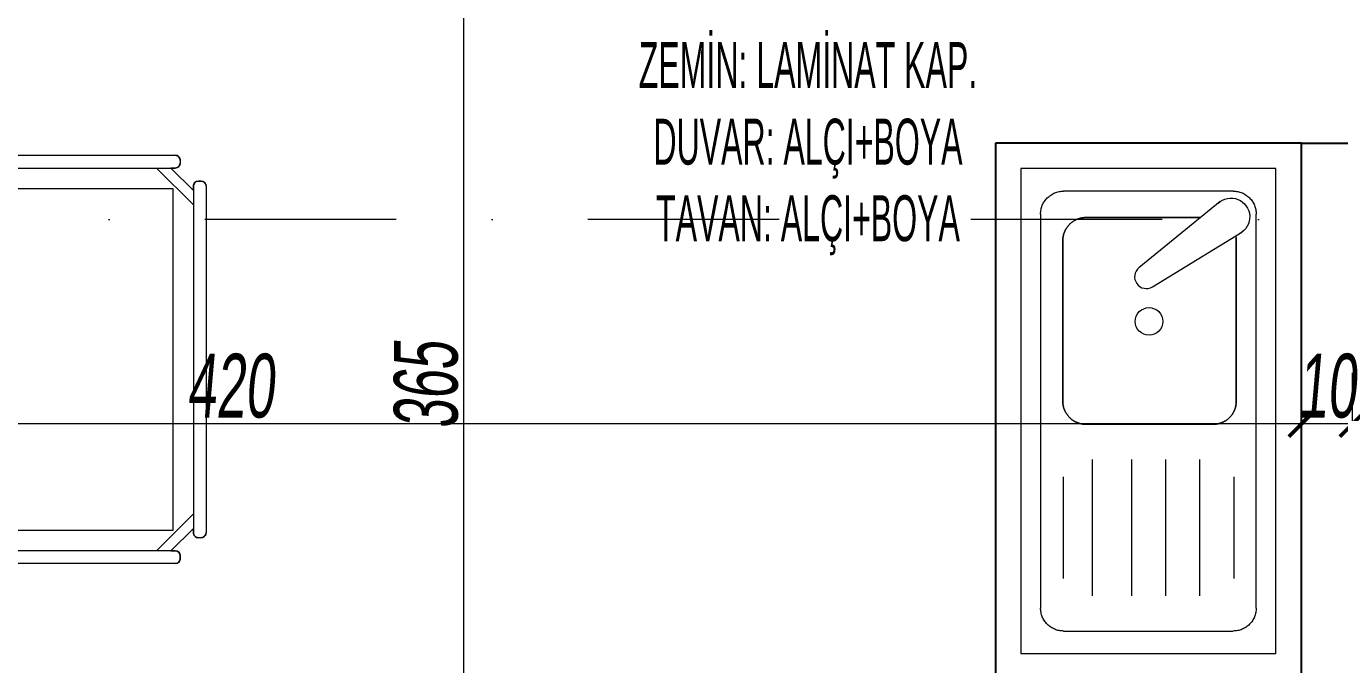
# Model space of a CAD drawing. Header units: millimetres. Extents: x -2145 to 33996, y -835 to 2363.
# Drawn here: x 14299.5 to 14557, y 7.4 to 132.5 of the extents above; entities that cross this region are included whole.
import ezdxf

# ---------------------------------------------------------------- set-up
doc = ezdxf.new("R2010")
doc.units = ezdxf.units.MM
doc.linetypes.add('DASHDOT', pattern=[1, 0.5, -0.25, 0, -0.25])
doc.layers.add('0 @ 1', color=7, linetype='Continuous')
doc.layers.add('NET_POZ', color=41, linetype='Continuous')
doc.layers.add('ALAN', color=3, linetype='Continuous', lineweight=25, plot=False)
for name, color, linetype, lineweight in [('MM-TEFRIS', 173, 'Continuous', 5), ('NET_AKS', 251, 'DASHDOT', 9), ('NET_DUVAR', 150, 'Continuous', 18), ('NET_ÖLÇÜ İÇ', 54, 'Continuous', 9), ('TEFRIS_TWA', 173, 'Continuous', 9)]:
    doc.layers.add(name, color=color, linetype=linetype, lineweight=lineweight)
doc.layers.add('NET_TEFRIS2', color=7, linetype='Continuous', true_color=0xb5b5b5)
doc.styles.add('BODRUM', font='swisscl.ttf', dxfattribs={"width": 0.8, "oblique": 5})
doc.styles.get("Standard").update_dxf_attribs({"font": 'arial.ttf'})
doc.dimstyles.new('olcu-50', dxfattribs={"dimscale": 0, "dimtxt": 12.5, "dimasz": 5, "dimexe": 10, "dimexo": 10, "dimgap": 1, "dimtad": 1, "dimdec": 1, "dimzin": 12, "dimtxsty": 'BODRUM', "dimblk": 'ARCHTICK', "dimcen": 8, "dimdle": 5, "dimclrd": 256, "dimclre": 256, "dimclrt": 256, "dimadec": 0, "dimazin": 2, "dimtfac": 1, "dimtdec": 1, "dimtix": 1, "dimtmove": 0, "dimatfit": 3, "dimldrblk": 'ARCHTICK', "dimfxl": 15, "dimfxlon": 1, "dimlwd": -1, "dimlwe": -1, "dimarcsym": 0})

# ---------------------------------------------------------------- blocks, each defined once
blk = doc.blocks.new('*U527')
at = {"layer": 'MM-TEFRIS'}
for p, q in [((-34.94, 39), (-34.94, 38.5)), ((-33.94, 40), (33.94, 40)), ((34.94, 39), (34.94, 38.5)), ((-30.27, 37.5), (-37.5, 30.27)), ((-33.1, 37.5), (-37.5, 33.1)), ((-33.94, 37.5), (33.94, 37.5)), ((30.27, 37.5), (37.5, 30.27)), ((33.1, 37.5), (37.5, 33.1)), ((-40, -33.94), (-40, 33.94)), ((-39, 34.94), (-38.5, 34.94)), ((-37.5, -33.94), (-37.5, 33.94)), ((-33.5, -33.5), (-33.5, 33.5)), ((-33.5, 33.5), (33.5, 33.5)), ((33.5, 33.5), (33.5, -33.5)), ((37.5, 33.94), (37.5, -33.94)), ((39, 34.94), (38.5, 34.94)), ((40, 33.94), (40, -33.94)), ((-30.27, -37.5), (-37.5, -30.27)), ((30.27, -37.5), (37.5, -30.27)), ((-33.1, -37.5), (-37.5, -33.1)), ((33.1, -37.5), (37.5, -33.1)), ((-39, -34.94), (-38.5, -34.94)), ((33.5, -33.5), (-33.5, -33.5)), ((39, -34.94), (38.5, -34.94)), ((-34.94, -39), (-34.94, -38.5)), ((33.94, -37.5), (-33.94, -37.5)), ((34.94, -39), (34.94, -38.5)), ((33.94, -40), (-33.94, -40))]:
    blk.add_line(p, q, dxfattribs=at)
blk.add_lwpolyline([(-33.94, -40, -0.414214), (-34.94, -39), (-34.94, -38.5, -0.414214), (-33.94, -37.5), (-33.1, -37.5), (-37.5, -33.1), (-37.5, -33.94, -0.414214), (-38.5, -34.94), (-39, -34.94, -0.414214), (-40, -33.94), (-40, 33.94, -0.414214), (-39, 34.94), (-38.5, 34.94, -0.414214), (-37.5, 33.94), (-37.5, 33.1), (-33.1, 37.5), (-33.94, 37.5, -0.414214), (-34.94, 38.5), (-34.94, 39, -0.414214), (-33.94, 40), (33.94, 40, -0.414214), (34.94, 39), (34.94, 38.5, -0.414214), (33.94, 37.5), (33.1, 37.5), (37.5, 33.1), (37.5, 33.94, -0.414214), (38.5, 34.94), (39, 34.94, -0.414214), (40, 33.94), (40, -33.94, -0.414214), (39, -34.94), (38.5, -34.94, -0.414214), (37.5, -33.94), (37.5, -33.1), (33.1, -37.5), (33.94, -37.5, -0.414214), (34.94, -38.5), (34.94, -39, -0.414214), (33.94, -40)], format="xyb", close=True, dxfattribs=at)
for centre, start, end in [((-33.94, 39), 90, 180), ((33.94, 39), 0, 90), ((-33.94, 38.5), 180, 270), ((33.94, 38.5), 270, 0), ((-39, 33.94), 90, 180), ((-38.5, 33.94), 0, 90), ((38.5, 33.94), 90, 180), ((39, 33.94), 0, 90), ((-39, -33.94), 180, 270), ((-38.5, -33.94), 270, 0), ((38.5, -33.94), 180, 270), ((39, -33.94), 270, 0), ((-33.94, -38.5), 90, 180), ((33.94, -38.5), 0, 90), ((-33.94, -39), 180, 270), ((33.94, -39), 270, 0)]:
    blk.add_arc(centre, 1, start, end, dxfattribs=at)
blk = doc.blocks.new('*U536')
at = {"layer": 'TEFRIS_TWA'}
blk.add_lwpolyline([(0, 50), (95, 50), (95, 0), (0, 0)], close=True, dxfattribs=at)
blk.add_lwpolyline([(0, 50), (95, 50), (95, 0), (0, 0)], close=True, dxfattribs=at)
at = {"layer": 'TEFRIS_TWA', "linetype": 'Continuous', "lineweight": 5}
blk.add_lwpolyline([(88.55, 39.03), (75.58, 23.14, -0.934096), (71.83, 25.79), (82.52, 43.3)], format="xyb", dxfattribs=at)
at = {"layer": 'TEFRIS_TWA', "linetype": 'Continuous', "lineweight": 18}
for points in [[(8.9, 46.13, 0), (8.68, 46.12, 0), (8.46, 46.11, 0), (8.24, 46.08, 0), (8.02, 46.04, 0), (7.81, 46, 0), (7.59, 45.94, 0), (7.38, 45.87, 0), (7.18, 45.79, 0), (6.98, 45.7, 0), (6.78, 45.6, 0), (6.59, 45.49, 0), (6.4, 45.37, 0), (6.22, 45.24, 0), (6.05, 45.11, 0), (5.88, 44.96, 0), (5.72, 44.81, 0), (5.57, 44.65, 0), (5.42, 44.48, 0), (5.29, 44.31, 0), (5.16, 44.13, 0), (5.04, 43.94, 0), (4.93, 43.75, 0), (4.83, 43.55, 0), (4.74, 43.35, 0), (4.66, 43.15, 0), (4.59, 42.94, 0), (4.53, 42.72, 0), (4.49, 42.51, 0), (4.45, 42.29, 0), (4.42, 42.07, 0), (4.41, 41.85, 0), (4.4, 41.63, 0)], [(8.9, 46.13, 0), (57.53, 46.13, 0)], [(57.53, 46.13, 0), (86.08, 46.13, 0)], [(90.58, 41.63, 0), (90.57, 41.85, 0), (90.56, 42.07, 0), (90.53, 42.29, 0), (90.49, 42.51, 0), (90.45, 42.72, 0), (90.39, 42.94, 0), (90.32, 43.15, 0), (90.24, 43.35, 0), (90.15, 43.55, 0), (90.05, 43.75, 0), (89.94, 43.94, 0), (89.82, 44.13, 0), (89.69, 44.31, 0), (89.56, 44.48, 0), (89.41, 44.65, 0), (89.26, 44.81, 0), (89.1, 44.96, 0), (88.93, 45.11, 0), (88.76, 45.24, 0), (88.58, 45.37, 0), (88.39, 45.49, 0), (88.2, 45.6, 0), (88, 45.7, 0), (87.8, 45.79, 0), (87.6, 45.87, 0), (87.39, 45.94, 0), (87.17, 46, 0), (86.96, 46.04, 0), (86.74, 46.08, 0), (86.52, 46.11, 0), (86.3, 46.12, 0), (86.08, 46.13, 0)], [(4.4, 8.35, 0), (4.4, 41.63, 0)], [(34.6, 41.71, 0), (14.7, 41.71, 0)], [(90.58, 41.63, 0), (90.58, 8.35, 0)], [(38, 35.02, 0), (11.3, 35.02, 0)], [(38, 28.33, 0), (11.3, 28.33, 0)], [(67.76, 25.11, 0), (67.7, 25.63, 0), (67.55, 26.14, 0), (67.3, 26.61, 0), (66.97, 27.02, 0), (66.56, 27.35, 0), (66.09, 27.6, 0), (65.58, 27.76, 0), (65.06, 27.81, 0), (64.53, 27.76, 0), (64.02, 27.6, 0), (63.56, 27.35, 0), (63.15, 27.02, 0), (62.81, 26.61, 0), (62.56, 26.14, 0), (62.41, 25.63, 0), (62.36, 25.11, 0), (62.41, 24.58, 0), (62.56, 24.07, 0), (62.81, 23.61, 0), (63.15, 23.2, 0), (63.56, 22.86, 0), (64.02, 22.61, 0), (64.53, 22.46, 0), (65.06, 22.41, 0), (65.58, 22.46, 0), (66.09, 22.61, 0), (66.56, 22.86, 0), (66.97, 23.2, 0), (67.3, 23.61, 0), (67.55, 24.07, 0), (67.7, 24.58, 0), (67.76, 25.11, 0)], [(38, 21.65, 0), (11.3, 21.65, 0)], [(38, 13.96, 0), (11.3, 13.96, 0)], [(4.4, 8.35, 0), (4.41, 8.13, 0), (4.42, 7.91, 0), (4.45, 7.69, 0), (4.49, 7.47, 0), (4.53, 7.26, 0), (4.59, 7.04, 0), (4.66, 6.83, 0), (4.74, 6.63, 0), (4.83, 6.43, 0), (4.93, 6.23, 0), (5.04, 6.04, 0), (5.16, 5.85, 0), (5.29, 5.67, 0), (5.42, 5.5, 0), (5.57, 5.33, 0), (5.72, 5.17, 0), (5.88, 5.02, 0), (6.05, 4.87, 0), (6.22, 4.74, 0), (6.4, 4.61, 0), (6.59, 4.49, 0), (6.78, 4.38, 0), (6.98, 4.28, 0), (7.18, 4.19, 0), (7.38, 4.11, 0), (7.59, 4.04, 0), (7.81, 3.98, 0), (8.02, 3.94, 0), (8.24, 3.9, 0), (8.46, 3.87, 0), (8.68, 3.86, 0), (8.9, 3.85, 0)], [(34.6, 8.27, 0), (14.7, 8.27, 0)], [(86.08, 3.85, 0), (86.3, 3.86, 0), (86.52, 3.87, 0), (86.74, 3.9, 0), (86.96, 3.94, 0), (87.17, 3.98, 0), (87.39, 4.04, 0), (87.6, 4.11, 0), (87.8, 4.19, 0), (88, 4.28, 0), (88.2, 4.38, 0), (88.39, 4.49, 0), (88.58, 4.61, 0), (88.76, 4.74, 0), (88.93, 4.87, 0), (89.1, 5.02, 0), (89.26, 5.17, 0), (89.41, 5.33, 0), (89.56, 5.5, 0), (89.69, 5.67, 0), (89.82, 5.85, 0), (89.94, 6.04, 0), (90.05, 6.23, 0), (90.15, 6.43, 0), (90.24, 6.63, 0), (90.32, 6.83, 0), (90.39, 7.04, 0), (90.45, 7.26, 0), (90.49, 7.47, 0), (90.53, 7.69, 0), (90.56, 7.91, 0), (90.57, 8.13, 0), (90.58, 8.35, 0)], [(57.53, 3.85, 0), (8.9, 3.85, 0)], [(86.08, 3.85, 0), (57.53, 3.85, 0)]]:
    blk.add_polyline3d(points, dxfattribs=at)
at = {"layer": 'TEFRIS_TWA', "linetype": 'Continuous', "lineweight": 5}
blk.add_arc((85.53, 41.16), 3.69, 316.8791, 152.4919, dxfattribs=at)
at = {"layer": 'TEFRIS_TWA', "linetype": 'Continuous', "lineweight": 18}
for points in [[(46.63, 41.26, -15), (46.63, 41.26), (46.55, 41.19), (46.55, 41.19, -15)], [(46.72, 41.32, -15), (46.72, 41.32), (46.63, 41.26), (46.63, 41.26, -15)], [(46.81, 41.39, -15), (46.81, 41.39), (46.72, 41.32), (46.72, 41.32, -15)], [(46.9, 41.45, -15), (46.9, 41.45), (46.81, 41.39), (46.81, 41.39, -15)], [(46.99, 41.51, -15), (46.99, 41.51), (46.9, 41.45), (46.9, 41.45, -15)], [(47.09, 41.57, -15), (47.09, 41.57), (46.99, 41.51), (46.99, 41.51, -15)], [(47.18, 41.63, -15), (47.18, 41.63), (47.09, 41.57), (47.09, 41.57, -15)], [(47.28, 41.68, -15), (47.28, 41.68), (47.18, 41.63), (47.18, 41.63, -15)], [(47.38, 41.73, -15), (47.38, 41.73), (47.28, 41.68), (47.28, 41.68, -15)], [(47.48, 41.78, -15), (47.48, 41.78), (47.38, 41.73), (47.38, 41.73, -15)], [(47.58, 41.82, -15), (47.58, 41.82), (47.48, 41.78), (47.48, 41.78, -15)], [(47.68, 41.87, -15), (47.68, 41.87), (47.58, 41.82), (47.58, 41.82, -15)], [(47.78, 41.91, -15), (47.78, 41.91), (47.68, 41.87), (47.68, 41.87, -15)], [(47.88, 41.95, -15), (47.88, 41.95), (47.78, 41.91), (47.78, 41.91, -15)], [(47.99, 41.98, -15), (47.99, 41.98), (47.88, 41.95), (47.88, 41.95, -15)], [(48.09, 42.02, -15), (48.09, 42.02), (47.99, 41.98), (47.99, 41.98, -15)], [(48.2, 42.05, -15), (48.2, 42.05), (48.09, 42.02), (48.09, 42.02, -15)], [(48.31, 42.08, -15), (48.31, 42.08), (48.2, 42.05), (48.2, 42.05, -15)], [(48.41, 42.1, -15), (48.41, 42.1), (48.31, 42.08), (48.31, 42.08, -15)], [(48.52, 42.12, -15), (48.52, 42.12), (48.41, 42.1), (48.41, 42.1, -15)], [(48.63, 42.14, -15), (48.63, 42.14), (48.52, 42.12), (48.52, 42.12, -15)], [(48.74, 42.16, -15), (48.74, 42.16), (48.63, 42.14), (48.63, 42.14, -15)], [(48.85, 42.18, -15), (48.85, 42.18), (48.74, 42.16), (48.74, 42.16, -15)], [(48.96, 42.19, -15), (48.96, 42.19), (48.85, 42.18), (48.85, 42.18, -15)], [(49.07, 42.2, -15), (49.07, 42.2), (48.96, 42.19), (48.96, 42.19, -15)], [(49.18, 42.2, -15), (49.18, 42.2), (49.07, 42.2), (49.07, 42.2, -15)], [(49.29, 42.21, -15), (49.29, 42.21), (49.18, 42.2), (49.18, 42.2, -15)], [(49.4, 42.21, -15), (49.4, 42.21), (49.29, 42.21), (49.29, 42.21, -15)], [(49.4, 42.21), (80.9, 42.21), (80.9, 42.21, -15), (49.4, 42.21, -15)], [(81.01, 42.21, -15), (81.01, 42.21), (80.9, 42.21), (80.9, 42.21, -15)], [(81.12, 42.2, -15), (81.12, 42.2), (81.01, 42.21), (81.01, 42.21, -15)], [(81.23, 42.2, -15), (81.23, 42.2), (81.12, 42.2), (81.12, 42.2, -15)], [(81.34, 42.19, -15), (81.34, 42.19), (81.23, 42.2), (81.23, 42.2, -15)], [(81.45, 42.18, -15), (81.45, 42.18), (81.34, 42.19), (81.34, 42.19, -15)], [(81.56, 42.16, -15), (81.56, 42.16), (81.45, 42.18), (81.45, 42.18, -15)], [(81.67, 42.14, -15), (81.67, 42.14), (81.56, 42.16), (81.56, 42.16, -15)], [(81.78, 42.12, -15), (81.78, 42.12), (81.67, 42.14), (81.67, 42.14, -15)], [(81.8, 42.12, -15), (81.8, 42.12), (81.78, 42.12), (81.78, 42.12, -15)], [(45.01, 38.7, -15), (45.01, 38.7), (44.99, 38.59), (44.99, 38.59, -15)], [(45.04, 38.8, -15), (45.04, 38.8), (45.01, 38.7), (45.01, 38.7, -15)], [(45.06, 38.91, -15), (45.06, 38.91), (45.04, 38.8), (45.04, 38.8, -15)], [(45.09, 39.02, -15), (45.09, 39.02), (45.06, 38.91), (45.06, 38.91, -15)], [(45.13, 39.12, -15), (45.13, 39.12), (45.09, 39.02), (45.09, 39.02, -15)], [(45.16, 39.23, -15), (45.16, 39.23), (45.13, 39.12), (45.13, 39.12, -15)], [(45.2, 39.33, -15), (45.2, 39.33), (45.16, 39.23), (45.16, 39.23, -15)], [(45.24, 39.43, -15), (45.24, 39.43), (45.2, 39.33), (45.2, 39.33, -15)], [(45.29, 39.53, -15), (45.29, 39.53), (45.24, 39.43), (45.24, 39.43, -15)], [(45.33, 39.63, -15), (45.33, 39.63), (45.29, 39.53), (45.29, 39.53, -15)], [(45.38, 39.73, -15), (45.38, 39.73), (45.33, 39.63), (45.33, 39.63, -15)], [(45.43, 39.83, -15), (45.43, 39.83), (45.38, 39.73), (45.38, 39.73, -15)], [(45.48, 39.93, -15), (45.48, 39.93), (45.43, 39.83), (45.43, 39.83, -15)], [(45.54, 40.02, -15), (45.54, 40.02), (45.48, 39.93), (45.48, 39.93, -15)], [(45.6, 40.12, -15), (45.6, 40.12), (45.54, 40.02), (45.54, 40.02, -15)], [(45.66, 40.21, -15), (45.66, 40.21), (45.6, 40.12), (45.6, 40.12, -15)], [(45.72, 40.3, -15), (45.72, 40.3), (45.66, 40.21), (45.66, 40.21, -15)], [(45.79, 40.39, -15), (45.79, 40.39), (45.72, 40.3), (45.72, 40.3, -15)], [(45.85, 40.48, -15), (45.85, 40.48), (45.79, 40.39), (45.79, 40.39, -15)], [(45.92, 40.56, -15), (45.92, 40.56), (45.85, 40.48), (45.85, 40.48, -15)], [(45.99, 40.65, -15), (45.99, 40.65), (45.92, 40.56), (45.92, 40.56, -15)], [(46.07, 40.73, -15), (46.07, 40.73), (45.99, 40.65), (45.99, 40.65, -15)], [(46.14, 40.81, -15), (46.14, 40.81), (46.07, 40.73), (46.07, 40.73, -15)], [(46.22, 40.89, -15), (46.22, 40.89), (46.14, 40.81), (46.14, 40.81, -15)], [(46.3, 40.97, -15), (46.3, 40.97), (46.22, 40.89), (46.22, 40.89, -15)], [(46.38, 41.04, -15), (46.38, 41.04), (46.3, 40.97), (46.3, 40.97, -15)], [(46.46, 41.12, -15), (46.46, 41.12), (46.38, 41.04), (46.38, 41.04, -15)], [(46.55, 41.19, -15), (46.55, 41.19), (46.46, 41.12), (46.46, 41.12, -15)], [(44.91, 37.93, -15), (44.91, 37.93), (44.9, 37.82), (44.9, 37.82, -15)], [(44.9, 37.82, -15), (44.9, 37.82), (44.9, 37.71), (44.9, 37.71, -15)], [(44.9, 37.71), (44.9, 12.71), (44.9, 12.71, -15), (44.9, 37.71, -15)], [(44.92, 38.15, -15), (44.92, 38.15), (44.91, 38.04), (44.91, 38.04, -15)], [(44.91, 38.04, -15), (44.91, 38.04), (44.91, 37.93), (44.91, 37.93, -15)], [(44.93, 38.26, -15), (44.93, 38.26), (44.92, 38.15), (44.92, 38.15, -15)], [(44.95, 38.37, -15), (44.95, 38.37), (44.93, 38.26), (44.93, 38.26, -15)], [(44.97, 38.48, -15), (44.97, 38.48), (44.95, 38.37), (44.95, 38.37, -15)], [(44.99, 38.59, -15), (44.99, 38.59), (44.97, 38.48), (44.97, 38.48, -15)], [(85.4, 35.17), (85.4, 12.71), (85.4, 12.71, -15), (85.4, 35.17)], [(44.9, 12.71, -15), (44.9, 12.71), (44.9, 12.6), (44.9, 12.6, -15)], [(44.9, 12.6, -15), (44.9, 12.6), (44.91, 12.49), (44.91, 12.49, -15)], [(44.91, 12.49, -15), (44.91, 12.49), (44.91, 12.38), (44.91, 12.38, -15)], [(44.91, 12.38, -15), (44.91, 12.38), (44.92, 12.27), (44.92, 12.27, -15)], [(44.92, 12.27, -15), (44.92, 12.27), (44.93, 12.16), (44.93, 12.16, -15)], [(44.93, 12.16, -15), (44.93, 12.16), (44.95, 12.05), (44.95, 12.05, -15)], [(44.95, 12.05, -15), (44.95, 12.05), (44.97, 11.94), (44.97, 11.94, -15)], [(44.97, 11.94, -15), (44.97, 11.94), (44.99, 11.83), (44.99, 11.83, -15)], [(44.99, 11.83, -15), (44.99, 11.83), (45.01, 11.72), (45.01, 11.72, -15)], [(45.01, 11.72, -15), (45.01, 11.72), (45.04, 11.62), (45.04, 11.62, -15)], [(45.04, 11.62, -15), (45.04, 11.62), (45.06, 11.51), (45.06, 11.51, -15)], [(45.06, 11.51, -15), (45.06, 11.51), (45.09, 11.4), (45.09, 11.4, -15)], [(45.09, 11.4, -15), (45.09, 11.4), (45.13, 11.3), (45.13, 11.3, -15)], [(45.13, 11.3, -15), (45.13, 11.3), (45.16, 11.19), (45.16, 11.19, -15)], [(45.16, 11.19, -15), (45.16, 11.19), (45.2, 11.09), (45.2, 11.09, -15)], [(45.2, 11.09, -15), (45.2, 11.09), (45.24, 10.99), (45.24, 10.99, -15)], [(45.24, 10.99, -15), (45.24, 10.99), (45.29, 10.89), (45.29, 10.89, -15)], [(45.29, 10.89, -15), (45.29, 10.89), (45.33, 10.79), (45.33, 10.79, -15)], [(45.33, 10.79, -15), (45.33, 10.79), (45.38, 10.69), (45.38, 10.69, -15)], [(45.38, 10.69, -15), (45.38, 10.69), (45.43, 10.59), (45.43, 10.59, -15)], [(45.43, 10.59, -15), (45.43, 10.59), (45.48, 10.49), (45.48, 10.49, -15)], [(45.48, 10.49, -15), (45.48, 10.49), (45.54, 10.4), (45.54, 10.4, -15)], [(45.54, 10.4, -15), (45.54, 10.4), (45.6, 10.3), (45.6, 10.3, -15)], [(45.6, 10.3, -15), (45.6, 10.3), (45.66, 10.21), (45.66, 10.21, -15)], [(84.64, 10.21, -15), (84.64, 10.21), (84.7, 10.3), (84.7, 10.3, -15)], [(84.7, 10.3, -15), (84.7, 10.3), (84.76, 10.4), (84.76, 10.4, -15)], [(84.76, 10.4, -15), (84.76, 10.4), (84.82, 10.49), (84.82, 10.49, -15)], [(84.82, 10.49, -15), (84.82, 10.49), (84.87, 10.59), (84.87, 10.59, -15)], [(84.87, 10.59, -15), (84.87, 10.59), (84.92, 10.69), (84.92, 10.69, -15)], [(84.92, 10.69, -15), (84.92, 10.69), (84.97, 10.79), (84.97, 10.79, -15)], [(84.97, 10.79, -15), (84.97, 10.79), (85.01, 10.89), (85.01, 10.89, -15)], [(85.01, 10.89, -15), (85.01, 10.89), (85.06, 10.99), (85.06, 10.99, -15)], [(85.06, 10.99, -15), (85.06, 10.99), (85.1, 11.09), (85.1, 11.09, -15)], [(85.1, 11.09, -15), (85.1, 11.09), (85.14, 11.19), (85.14, 11.19, -15)], [(85.14, 11.19, -15), (85.14, 11.19), (85.17, 11.3), (85.17, 11.3, -15)], [(85.17, 11.3, -15), (85.17, 11.3), (85.21, 11.4), (85.21, 11.4, -15)], [(85.21, 11.4, -15), (85.21, 11.4), (85.24, 11.51), (85.24, 11.51, -15)], [(85.24, 11.51, -15), (85.24, 11.51), (85.27, 11.62), (85.27, 11.62, -15)], [(85.27, 11.62, -15), (85.27, 11.62), (85.29, 11.72), (85.29, 11.72, -15)], [(85.29, 11.72, -15), (85.29, 11.72), (85.31, 11.83), (85.31, 11.83, -15)], [(85.31, 11.83, -15), (85.31, 11.83), (85.33, 11.94), (85.33, 11.94, -15)], [(85.33, 11.94, -15), (85.33, 11.94), (85.35, 12.05), (85.35, 12.05, -15)], [(85.35, 12.05, -15), (85.35, 12.05), (85.37, 12.16), (85.37, 12.16, -15)], [(85.37, 12.16, -15), (85.37, 12.16), (85.38, 12.27), (85.38, 12.27, -15)], [(85.38, 12.27, -15), (85.38, 12.27), (85.39, 12.38), (85.39, 12.38, -15)], [(85.39, 12.49, -15), (85.39, 12.49), (85.4, 12.6), (85.4, 12.6, -15)], [(85.39, 12.38, -15), (85.39, 12.38), (85.39, 12.49), (85.39, 12.49, -15)], [(85.4, 12.6, -15), (85.4, 12.6), (85.4, 12.71), (85.4, 12.71, -15)], [(45.66, 10.21, -15), (45.66, 10.21), (45.72, 10.12), (45.72, 10.12, -15)], [(45.72, 10.12, -15), (45.72, 10.12), (45.79, 10.03), (45.79, 10.03, -15)], [(45.79, 10.03, -15), (45.79, 10.03), (45.85, 9.94), (45.85, 9.94, -15)], [(45.85, 9.94, -15), (45.85, 9.94), (45.92, 9.86), (45.92, 9.86, -15)], [(45.92, 9.86, -15), (45.92, 9.86), (45.99, 9.77), (45.99, 9.77, -15)], [(45.99, 9.77, -15), (45.99, 9.77), (46.07, 9.69), (46.07, 9.69, -15)], [(46.07, 9.69, -15), (46.07, 9.69), (46.14, 9.61), (46.14, 9.61, -15)], [(46.14, 9.61, -15), (46.14, 9.61), (46.22, 9.53), (46.22, 9.53, -15)], [(46.22, 9.53, -15), (46.22, 9.53), (46.3, 9.45), (46.3, 9.45, -15)], [(46.3, 9.45, -15), (46.3, 9.45), (46.38, 9.38), (46.38, 9.38, -15)], [(46.38, 9.38, -15), (46.38, 9.38), (46.46, 9.3), (46.46, 9.3, -15)], [(46.46, 9.3, -15), (46.46, 9.3), (46.55, 9.23), (46.55, 9.23, -15)], [(46.55, 9.23, -15), (46.55, 9.23), (46.63, 9.16), (46.63, 9.16, -15)], [(46.63, 9.16, -15), (46.63, 9.16), (46.72, 9.1), (46.72, 9.1, -15)], [(46.72, 9.1, -15), (46.72, 9.1), (46.81, 9.03), (46.81, 9.03, -15)], [(46.81, 9.03, -15), (46.81, 9.03), (46.9, 8.97), (46.9, 8.97, -15)], [(46.9, 8.97, -15), (46.9, 8.97), (46.99, 8.91), (46.99, 8.91, -15)], [(46.99, 8.91, -15), (46.99, 8.91), (47.09, 8.85), (47.09, 8.85, -15)], [(47.09, 8.85, -15), (47.09, 8.85), (47.18, 8.79), (47.18, 8.79, -15)], [(47.18, 8.79, -15), (47.18, 8.79), (47.28, 8.74), (47.28, 8.74, -15)], [(47.28, 8.74, -15), (47.28, 8.74), (47.38, 8.69), (47.38, 8.69, -15)], [(47.38, 8.69, -15), (47.38, 8.69), (47.48, 8.64), (47.48, 8.64, -15)], [(47.48, 8.64, -15), (47.48, 8.64), (47.58, 8.6), (47.58, 8.6, -15)], [(47.58, 8.6, -15), (47.58, 8.6), (47.68, 8.55), (47.68, 8.55, -15)], [(47.68, 8.55, -15), (47.68, 8.55), (47.78, 8.51), (47.78, 8.51, -15)], [(47.78, 8.51, -15), (47.78, 8.51), (47.88, 8.47), (47.88, 8.47, -15)], [(47.88, 8.47, -15), (47.88, 8.47), (47.99, 8.44), (47.99, 8.44, -15)], [(47.99, 8.44, -15), (47.99, 8.44), (48.09, 8.4), (48.09, 8.4, -15)], [(48.09, 8.4, -15), (48.09, 8.4), (48.2, 8.37), (48.2, 8.37, -15)], [(48.2, 8.37, -15), (48.2, 8.37), (48.31, 8.34), (48.31, 8.34, -15)], [(48.31, 8.34, -15), (48.31, 8.34), (48.41, 8.32), (48.41, 8.32, -15)], [(48.41, 8.32, -15), (48.41, 8.32), (48.52, 8.3), (48.52, 8.3, -15)], [(48.52, 8.3, -15), (48.52, 8.3), (48.63, 8.28), (48.63, 8.28, -15)], [(48.63, 8.28, -15), (48.63, 8.28), (48.74, 8.26), (48.74, 8.26, -15)], [(48.74, 8.26, -15), (48.74, 8.26), (48.85, 8.24), (48.85, 8.24, -15)], [(48.85, 8.24, -15), (48.85, 8.24), (48.96, 8.23), (48.96, 8.23, -15)], [(48.96, 8.23, -15), (48.96, 8.23), (49.07, 8.22), (49.07, 8.22, -15)], [(49.07, 8.22, -15), (49.07, 8.22), (49.18, 8.22), (49.18, 8.22, -15)], [(49.18, 8.22, -15), (49.18, 8.22), (49.29, 8.21), (49.29, 8.21, -15)], [(49.29, 8.21, -15), (49.29, 8.21), (49.4, 8.21), (49.4, 8.21, -15)], [(49.4, 8.21), (80.9, 8.21), (80.9, 8.21, -15), (49.4, 8.21, -15)], [(80.9, 8.21, -15), (80.9, 8.21), (81.01, 8.21), (81.01, 8.21, -15)], [(81.01, 8.21, -15), (81.01, 8.21), (81.12, 8.22), (81.12, 8.22, -15)], [(81.12, 8.22, -15), (81.12, 8.22), (81.23, 8.22), (81.23, 8.22, -15)], [(81.23, 8.22, -15), (81.23, 8.22), (81.34, 8.23), (81.34, 8.23, -15)], [(81.34, 8.23, -15), (81.34, 8.23), (81.45, 8.24), (81.45, 8.24, -15)], [(81.45, 8.24, -15), (81.45, 8.24), (81.56, 8.26), (81.56, 8.26, -15)], [(81.56, 8.26, -15), (81.56, 8.26), (81.67, 8.28), (81.67, 8.28, -15)], [(81.67, 8.28, -15), (81.67, 8.28), (81.78, 8.3), (81.78, 8.3, -15)], [(81.78, 8.3, -15), (81.78, 8.3), (81.89, 8.32), (81.89, 8.32, -15)], [(81.89, 8.32, -15), (81.89, 8.32), (81.99, 8.34), (81.99, 8.34, -15)], [(81.99, 8.34, -15), (81.99, 8.34), (82.1, 8.37), (82.1, 8.37, -15)], [(82.1, 8.37, -15), (82.1, 8.37), (82.21, 8.4), (82.21, 8.4, -15)], [(82.21, 8.4, -15), (82.21, 8.4), (82.31, 8.44), (82.31, 8.44, -15)], [(82.31, 8.44, -15), (82.31, 8.44), (82.42, 8.47), (82.42, 8.47, -15)], [(82.42, 8.47, -15), (82.42, 8.47), (82.52, 8.51), (82.52, 8.51, -15)], [(82.52, 8.51, -15), (82.52, 8.51), (82.62, 8.55), (82.62, 8.55, -15)], [(82.62, 8.55, -15), (82.62, 8.55), (82.72, 8.6), (82.72, 8.6, -15)], [(82.72, 8.6, -15), (82.72, 8.6), (82.82, 8.64), (82.82, 8.64, -15)], [(82.82, 8.64, -15), (82.82, 8.64), (82.92, 8.69), (82.92, 8.69, -15)], [(82.92, 8.69, -15), (82.92, 8.69), (83.02, 8.74), (83.02, 8.74, -15)], [(83.02, 8.74, -15), (83.02, 8.74), (83.12, 8.79), (83.12, 8.79, -15)], [(83.12, 8.79, -15), (83.12, 8.79), (83.21, 8.85), (83.21, 8.85, -15)], [(83.21, 8.85, -15), (83.21, 8.85), (83.31, 8.91), (83.31, 8.91, -15)], [(83.31, 8.91, -15), (83.31, 8.91), (83.4, 8.97), (83.4, 8.97, -15)], [(83.4, 8.97, -15), (83.4, 8.97), (83.49, 9.03), (83.49, 9.03, -15)], [(83.49, 9.03, -15), (83.49, 9.03), (83.58, 9.1), (83.58, 9.1, -15)], [(83.58, 9.1, -15), (83.58, 9.1), (83.67, 9.16), (83.67, 9.16, -15)], [(83.67, 9.16, -15), (83.67, 9.16), (83.76, 9.23), (83.76, 9.23, -15)], [(83.76, 9.23, -15), (83.76, 9.23), (83.84, 9.3), (83.84, 9.3, -15)], [(83.84, 9.3, -15), (83.84, 9.3), (83.92, 9.38), (83.92, 9.38, -15)], [(83.92, 9.38, -15), (83.92, 9.38), (84, 9.45), (84, 9.45, -15)], [(84, 9.45, -15), (84, 9.45), (84.08, 9.53), (84.08, 9.53, -15)], [(84.08, 9.53, -15), (84.08, 9.53), (84.16, 9.61), (84.16, 9.61, -15)], [(84.16, 9.61, -15), (84.16, 9.61), (84.23, 9.69), (84.23, 9.69, -15)], [(84.23, 9.69, -15), (84.23, 9.69), (84.31, 9.77), (84.31, 9.77, -15)], [(84.31, 9.77, -15), (84.31, 9.77), (84.38, 9.86), (84.38, 9.86, -15)], [(84.38, 9.86, -15), (84.38, 9.86), (84.45, 9.94), (84.45, 9.94, -15)], [(84.45, 9.94, -15), (84.45, 9.94), (84.51, 10.03), (84.51, 10.03, -15)], [(84.51, 10.03, -15), (84.51, 10.03), (84.58, 10.12), (84.58, 10.12, -15)], [(84.58, 10.12, -15), (84.58, 10.12), (84.64, 10.21), (84.64, 10.21, -15)]]:
    blk.add_3dface(points, dxfattribs=at)
blk = doc.blocks.new('A$C5ec6af74')
at = {"layer": 'NET_AKS', "ltscale": 75}
blk.add_line((1125, 235), (-1195, 235), dxfattribs=at)
blk = doc.blocks.new('_ArchTick')
at = {"color": 0, "linetype": 'ByBlock', "const_width": 0.15}
blk.add_lwpolyline([(-0.5, -0.5), (0.5, 0.5)], dxfattribs=at)
blk = doc.blocks.new('*D847')
at = {"layer": 'Defpoints', "color": 0, "transparency": 16777216}
for p in [(14385.29, 244.61), (14385.29, 244.61), (14385.29, -120.39)]:
    blk.add_point(p, dxfattribs=at)
at = {"layer": 'NET_ÖLÇÜ İÇ', "transparency": 16777216}
for p, q in [((14385.29, -125.39), (14385.29, 249.61)), ((14385.29, 244.61), (14395.29, 244.61)), ((14385.29, -120.39), (14395.29, -120.39))]:
    blk.add_line(p, q, dxfattribs=at)
at = {"layer": 'NET_ÖLÇÜ İÇ', "transparency": 16777216, "xscale": 5, "yscale": 5, "zscale": 5}
for p, rotation in [((14385.29, 244.61), 90), ((14385.29, -120.39), 270)]:
    blk.add_blockref('_ArchTick', p, dxfattribs=dict(at, rotation=rotation))
at = {"layer": 'NET_ÖLÇÜ İÇ', "transparency": 16777216, "insert": (14377.88, 62.11), "char_height": 12.5, "attachment_point": 5, "rotation": 90, "style": 'BODRUM'}
blk.add_mtext('365', dxfattribs=at)
blk = doc.blocks.new('*D898')
at = {"layer": 'Defpoints', "color": 0, "transparency": 16777216}
for p in [(14559.48, 54.59), (14559.48, 54.59), (14804.48, 54.59)]:
    blk.add_point(p, dxfattribs=at)
at = {"layer": 'NET_ÖLÇÜ İÇ', "transparency": 16777216}
for p, q in [((14559.48, 54.59), (14559.48, 64.59)), ((14804.48, 54.59), (14804.48, 64.59)), ((14809.48, 54.59), (14554.48, 54.59))]:
    blk.add_line(p, q, dxfattribs=at)
at = {"layer": 'NET_ÖLÇÜ İÇ', "transparency": 16777216, "xscale": 5, "yscale": 5, "zscale": 5, "rotation": 180}
blk.add_blockref('_ArchTick', (14559.48, 54.59), dxfattribs=at)
at = {"layer": 'NET_ÖLÇÜ İÇ', "transparency": 16777216, "xscale": 5, "yscale": 5, "zscale": 5}
blk.add_blockref('_ArchTick', (14804.48, 54.59), dxfattribs=at)
at = {"layer": 'NET_ÖLÇÜ İÇ', "transparency": 16777216, "insert": (14681.98, 61.99), "char_height": 12.5, "attachment_point": 5, "style": 'BODRUM'}
blk.add_mtext('245', dxfattribs=at)
blk = doc.blocks.new('*D899')
at = {"layer": 'Defpoints', "color": 0, "transparency": 16777216}
for p in [(14549.48, 54.59), (14549.48, 54.59), (14559.48, 54.59)]:
    blk.add_point(p, dxfattribs=at)
at = {"layer": 'NET_ÖLÇÜ İÇ', "transparency": 16777216}
for p, q in [((14549.48, 54.59), (14549.48, 64.59)), ((14559.48, 54.59), (14559.48, 64.59)), ((14549.48, 54.59), (14544.48, 54.59)), ((14559.48, 54.59), (14549.48, 54.59)), ((14559.48, 54.59), (14564.48, 54.59))]:
    blk.add_line(p, q, dxfattribs=at)
at = {"layer": 'NET_ÖLÇÜ İÇ', "transparency": 16777216, "xscale": 5, "yscale": 5, "zscale": 5}
blk.add_blockref('_ArchTick', (14549.48, 54.59), dxfattribs=at)
at = {"layer": 'NET_ÖLÇÜ İÇ', "transparency": 16777216, "xscale": 5, "yscale": 5, "zscale": 5, "rotation": 180}
blk.add_blockref('_ArchTick', (14559.48, 54.59), dxfattribs=at)
at = {"layer": 'NET_ÖLÇÜ İÇ', "transparency": 16777216, "insert": (14554.48, 61.99), "char_height": 12.5, "attachment_point": 5, "style": 'BODRUM'}
blk.add_mtext('10', dxfattribs=at)
blk = doc.blocks.new('*D900')
at = {"layer": 'Defpoints', "color": 0, "transparency": 16777216}
for p in [(14129.48, 54.59), (14549.48, 54.59), (14129.48, -15.39)]:
    blk.add_point(p, dxfattribs=at)
at = {"layer": 'NET_ÖLÇÜ İÇ', "transparency": 16777216}
for p, q in [((14129.48, 39.59), (14129.48, 64.59)), ((14549.48, 54.59), (14549.48, 64.59)), ((14554.48, 54.59), (14124.48, 54.59))]:
    blk.add_line(p, q, dxfattribs=at)
at = {"layer": 'NET_ÖLÇÜ İÇ', "transparency": 16777216, "xscale": 5, "yscale": 5, "zscale": 5, "rotation": 180}
blk.add_blockref('_ArchTick', (14129.48, 54.59), dxfattribs=at)
at = {"layer": 'NET_ÖLÇÜ İÇ', "transparency": 16777216, "xscale": 5, "yscale": 5, "zscale": 5}
blk.add_blockref('_ArchTick', (14549.48, 54.59), dxfattribs=at)
at = {"layer": 'NET_ÖLÇÜ İÇ', "transparency": 16777216, "insert": (14339.48, 61.99), "char_height": 12.5, "attachment_point": 5, "style": 'BODRUM'}
blk.add_mtext('420', dxfattribs=at)

msp = doc.modelspace()

# ---------------------------------------------------------------- linework, layer by layer
at = {"layer": 'ALAN'}
msp.add_lwpolyline([(14549.48, 109.61), (14659.48, 109.61), (14659.48, 244.61), (14299.48, 244.61), (14259.48, 244.61), (14129.48, 244.61), (14129.48, -120.39), (14259.48, -120.39), (14259.48, -110.39), (14339.48, -110.39), (14339.48, -120.39), (14509.48, -120.39), (14509.48, -75.39), (14549.48, -75.39)], close=True, dxfattribs=at)
at = {"layer": 'NET_DUVAR'}
for p, q in [((14569.48, 109.61), (14549.48, 109.61)), ((14549.48, 109.61), (14549.48, -75.39))]:
    msp.add_line(p, q, dxfattribs=at)
at = {"layer": 'NET_TEFRIS2'}
for p, q in [((14489.48, 109.61), (14489.48, -60.39)), ((14549.48, 109.61), (14489.48, 109.61))]:
    msp.add_line(p, q, dxfattribs=at)

# ---------------------------------------------------------------- block references
at = {"layer": '0 @ 1', "rotation": 270}
msp.add_blockref('*U527', (14294.73, 67.22), dxfattribs=at)
at = {"layer": 'NET_AKS'}
msp.add_blockref('A$C5ec6af74', (15124.48, -140.39), dxfattribs=at)
at = {"layer": 'NET_TEFRIS2', "xscale": -1, "rotation": 270.0000580683391}
msp.add_blockref('*U536', (14494.48, 9.61), dxfattribs=at)

# ---------------------------------------------------------------- texts
at = {"layer": 'NET_POZ', "insert": (14452.73, 87.61), "char_height": 9, "width": 105.1157, "attachment_point": 8}
msp.add_mtext('{\\W0.5;ZEMİN: LAMİNAT KAP.\\PDUVAR: ALÇI+BOYA\\PTAVAN: ALÇI+BOYA}', dxfattribs=at)

# ---------------------------------------------------------------- dimensions: what is measured, and where the dimension line sits
at = {"layer": 'NET_ÖLÇÜ İÇ'}
dim = msp.add_linear_dim(base=(14385.29, 244.61), p1=(14385.29, -120.39), p2=(14385.29, 244.61), angle=270, dimstyle='olcu-50', override={"dimscale": 1, "dimtmove": 1}, dxfattribs=at)
dim.commit()
dim.dimension.update_dxf_attribs({"geometry": '*D847', "text_midpoint": (14377.88, 62.11)})
for base, p1, p2, picture, middle in [((14129.48, 54.59), (14549.48, 54.59), (14129.48, -15.39), '*D900', (14339.48, 61.99)), ((14549.48, 54.59), (14559.48, 54.59), (14549.48, 54.59), '*D899', (14554.48, 61.99))]:
    dim = msp.add_linear_dim(base=base, p1=p1, p2=p2, dimstyle='olcu-50', override={"dimscale": 1, "dimtmove": 1}, dxfattribs=at)
    dim.commit()
    dim.dimension.update_dxf_attribs({"geometry": picture, "text_midpoint": middle})
dim = msp.add_aligned_dim(p1=(14804.48, 54.59), p2=(14559.48, 54.59), distance=0, dimstyle='olcu-50', override={"dimscale": 1}, dxfattribs=at)
dim.commit()
dim.dimension.update_dxf_attribs({"geometry": '*D898', "text_midpoint": (14681.98, 61.99)})

doc.saveas('drawing.dxf')
